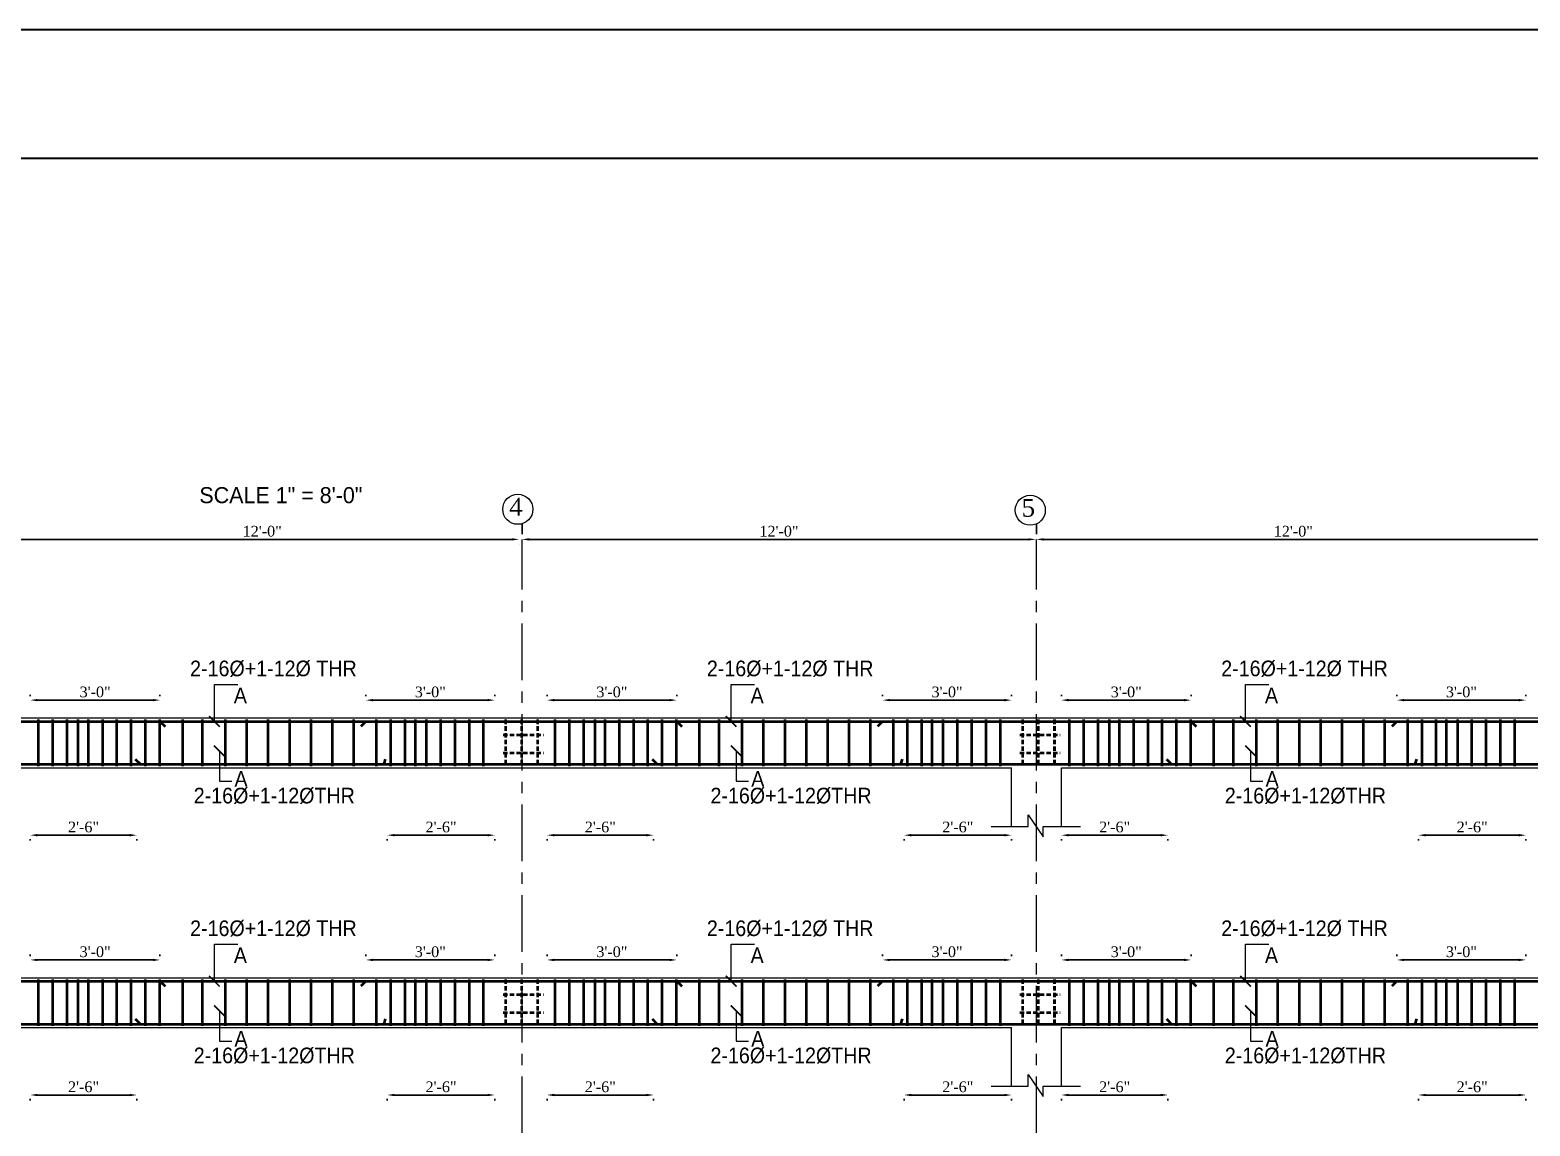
# Model space of a CAD drawing. Extents: x -2338379 to 930990, y -818978 to 106940.
# Drawn here: x 389705 to 390546, y -207783 to -207168 of the extents above; entities that cross this region are included whole.
import ezdxf

# ---------------------------------------------------------------- set-up
doc = ezdxf.new("R2010")
doc.units = 0
doc.header["$MEASUREMENT"] = 0
doc.header["$PDMODE"] = 34
doc.linetypes.add('CENTER', pattern=[50.8, 31.75, -6.35, 6.35, -6.35])
doc.linetypes.add('DASHED', pattern=[0.75, 0.5, -0.25])
doc.layers.get('0').update_dxf_attribs({"linetype": 'CONTINUOUS', "lineweight": 30})
doc.layers.get('DEFPOINTS').update_dxf_attribs({"linetype": 'CONTINUOUS'})
for name, color, linetype, lineweight in [('BARDIM', 7, 'CONTINUOUS', 15), ('Center', 11, 'CENTER', 15), ('Dimension', 35, 'CONTINUOUS', 9), ('rcc elevation', 253, 'CONTINUOUS', 18), ('rebar', 3, 'CONTINUOUS', 40), ('TEXT', 7, 'CONTINUOUS', 30)]:
    doc.layers.add(name, color=color, linetype=linetype, lineweight=lineweight)
doc.styles.add('ARIAL', font='arial.ttf', dxfattribs={"width": 0.9})
doc.styles.get("Standard").update_dxf_attribs({"font": 'times.ttf', "height": 6})
doc.styles.add('style1', font='arial.ttf')
doc.styles.add('STYLUSBT', font='stylu.ttf', dxfattribs={"height": 9})
doc.dimstyles.new('DIM1', dxfattribs={"dimscale": 0, "dimtxt": 7, "dimasz": 3, "dimexe": 3, "dimexo": 15, "dimgap": 2, "dimtad": 1, "dimdec": 0, "dimzin": 0, "dimdsep": 46, "dimlunit": 4, "dimtxsty": 'style1', "dimblk1": 'ARCHTICK', "dimblk2": 'ARCHTICK', "dimsah": 1, "dimcen": 0, "dimclrd": 6, "dimclre": 6, "dimclrt": 256, "dimadec": 0, "dimazin": 0, "dimtfac": 0.333333, "dimtdec": 0, "dimtofl": 0, "dimtmove": 2, "dimatfit": 3, "dimldrblk": 'ARCHTICK', "dimfxl": 1, "dimtolj": 1, "dimtzin": 0, "dimlwd": 13, "dimlwe": 13, "dimarcsym": 0})
doc.dimstyles.new('Standard$0', dxfattribs={"dimtxt": 6, "dimasz": 4, "dimexe": 3, "dimexo": 6, "dimgap": 3, "dimtad": 1, "dimdec": 1, "dimzin": 0, "dimdsep": 46, "dimlunit": 4, "dimtxsty": 'Standard', "dimcen": 0.09, "dimclrd": 6, "dimclre": 6, "dimclrt": 7, "dimadec": 0, "dimazin": 0, "dimtfac": 1, "dimtdec": 1, "dimtix": 1, "dimtofl": 0, "dimtmove": 1, "dimatfit": 3, "dimfxl": 1, "dimtolj": 1, "dimtzin": 0, "dimlwd": 18, "dimlwe": 18, "dimarcsym": 0})

# ---------------------------------------------------------------- blocks, each defined once
blk = doc.blocks.new('*D1088')
at = {"layer": 'DEFPOINTS', "color": 0, "lineweight": 30, "transparency": 16777216}
for p in [(389691.21, -207453.84), (389979.34, -207447.84), (389979.34, -207453.84)]:
    blk.add_point(p, dxfattribs=at)
at = {"layer": 'TEXT', "color": 6, "lineweight": -2, "transparency": 16777216}
for p, q in [((389691.21, -207444.84), (389691.21, -207450.84)), ((389695.21, -207453.84), (389975.34, -207453.84)), ((389979.34, -207456.84), (389979.34, -207456.84))]:
    blk.add_line(p, q, dxfattribs=at)
at = {"layer": 'TEXT', "color": 6, "lineweight": 30, "transparency": 16777216}
for points in [[(389695.21, -207453.17), (389695.21, -207454.5), (389691.21, -207453.84)], [(389975.34, -207453.17), (389975.34, -207454.5), (389979.34, -207453.84)]]:
    blk.add_solid(points, dxfattribs=at)
at = {"layer": 'TEXT', "color": 7, "transparency": 16777216, "insert": (389835.28, -207449.28), "char_height": 6, "attachment_point": 5}
blk.add_mtext('\\A1;12\'-0"', dxfattribs=at)
blk = doc.blocks.new('*D1089')
at = {"layer": 'DEFPOINTS', "color": 0, "lineweight": 30, "transparency": 16777216}
for p in [(389981.04, -207453.84), (390269.17, -207447.84), (390269.17, -207453.84)]:
    blk.add_point(p, dxfattribs=at)
at = {"layer": 'TEXT', "color": 6, "lineweight": -2, "transparency": 16777216}
for p, q in [((389981.04, -207444.84), (389981.04, -207450.84)), ((389985.04, -207453.84), (390265.17, -207453.84)), ((390269.17, -207456.84), (390269.17, -207456.84))]:
    blk.add_line(p, q, dxfattribs=at)
at = {"layer": 'TEXT', "color": 6, "lineweight": 30, "transparency": 16777216}
for points in [[(389985.04, -207453.17), (389985.04, -207454.5), (389981.04, -207453.84)], [(390265.17, -207453.17), (390265.17, -207454.5), (390269.17, -207453.84)]]:
    blk.add_solid(points, dxfattribs=at)
at = {"layer": 'TEXT', "color": 7, "transparency": 16777216, "insert": (390125.11, -207449.28), "char_height": 6, "attachment_point": 5}
blk.add_mtext('\\A1;12\'-0"', dxfattribs=at)
blk = doc.blocks.new('*D1090')
at = {"layer": 'DEFPOINTS', "color": 0, "lineweight": 30, "transparency": 16777216}
for p in [(390269.52, -207453.84), (390557.66, -207447.84), (390557.66, -207453.84)]:
    blk.add_point(p, dxfattribs=at)
at = {"layer": 'TEXT', "color": 6, "lineweight": -2, "transparency": 16777216}
for p, q in [((390269.52, -207444.84), (390269.52, -207450.84)), ((390273.52, -207453.84), (390553.66, -207453.84)), ((390557.66, -207456.84), (390557.66, -207456.84))]:
    blk.add_line(p, q, dxfattribs=at)
at = {"layer": 'TEXT', "color": 6, "lineweight": 30, "transparency": 16777216}
for points in [[(390273.52, -207453.17), (390273.52, -207454.5), (390269.52, -207453.84)], [(390553.66, -207453.17), (390553.66, -207454.5), (390557.66, -207453.84)]]:
    blk.add_solid(points, dxfattribs=at)
at = {"layer": 'TEXT', "color": 7, "transparency": 16777216, "insert": (390413.59, -207449.28), "char_height": 6, "attachment_point": 5}
blk.add_mtext('\\A1;12\'-0"', dxfattribs=at)
blk = doc.blocks.new('*D1194')
at = {"layer": 'DEFPOINTS', "color": 0, "lineweight": 30, "transparency": 16777216}
for p in [(389705.21, -207758.61), (389764.96, -207758.61), (389764.96, -207765.45)]:
    blk.add_point(p, dxfattribs=at)
at = {"layer": 'TEXT', "color": 6, "lineweight": -2, "transparency": 16777216}
for p, q in [((389709.21, -207765.45), (389760.96, -207765.45)), ((389705.21, -207767.61), (389705.21, -207768.45)), ((389764.96, -207767.61), (389764.96, -207768.45))]:
    blk.add_line(p, q, dxfattribs=at)
at = {"layer": 'TEXT', "color": 6, "lineweight": 30, "transparency": 16777216}
for points in [[(389709.21, -207764.79), (389709.21, -207766.12), (389705.21, -207765.45)], [(389760.96, -207764.79), (389760.96, -207766.12), (389764.96, -207765.45)]]:
    blk.add_solid(points, dxfattribs=at)
at = {"layer": 'TEXT', "color": 7, "transparency": 16777216, "insert": (389735.08, -207760.9), "char_height": 6, "attachment_point": 5}
blk.add_mtext('\\A1;2\'-6"', dxfattribs=at)
blk = doc.blocks.new('*D1195')
at = {"layer": 'DEFPOINTS', "color": 0, "lineweight": 30, "transparency": 16777216}
for p in [(389905.46, -207758.61), (389905.46, -207765.45), (389965.72, -207758.61)]:
    blk.add_point(p, dxfattribs=at)
at = {"layer": 'TEXT', "color": 6, "lineweight": -2, "transparency": 16777216}
for p, q in [((389961.72, -207765.45), (389909.46, -207765.45)), ((389905.46, -207767.61), (389905.46, -207768.45)), ((389965.72, -207767.61), (389965.72, -207768.45))]:
    blk.add_line(p, q, dxfattribs=at)
at = {"layer": 'TEXT', "color": 6, "lineweight": 30, "transparency": 16777216}
for points in [[(389909.46, -207764.79), (389909.46, -207766.12), (389905.46, -207765.45)], [(389961.72, -207764.79), (389961.72, -207766.12), (389965.72, -207765.45)]]:
    blk.add_solid(points, dxfattribs=at)
at = {"layer": 'TEXT', "color": 7, "transparency": 16777216, "insert": (389935.59, -207760.9), "char_height": 6, "attachment_point": 5}
blk.add_mtext('\\A1;2\'-6"', dxfattribs=at)
blk = doc.blocks.new('*D1196')
at = {"layer": 'DEFPOINTS', "color": 0, "lineweight": 30, "transparency": 16777216}
for p in [(389995.04, -207758.61), (390054.78, -207758.61), (390054.78, -207765.45)]:
    blk.add_point(p, dxfattribs=at)
at = {"layer": 'TEXT', "color": 6, "lineweight": -2, "transparency": 16777216}
for p, q in [((389999.04, -207765.45), (390050.78, -207765.45)), ((389995.04, -207767.61), (389995.04, -207768.45)), ((390054.78, -207767.61), (390054.78, -207768.45))]:
    blk.add_line(p, q, dxfattribs=at)
at = {"layer": 'TEXT', "color": 6, "lineweight": 30, "transparency": 16777216}
for points in [[(389999.04, -207764.79), (389999.04, -207766.12), (389995.04, -207765.45)], [(390050.78, -207764.79), (390050.78, -207766.12), (390054.78, -207765.45)]]:
    blk.add_solid(points, dxfattribs=at)
at = {"layer": 'TEXT', "color": 7, "transparency": 16777216, "insert": (390024.91, -207760.9), "char_height": 6, "attachment_point": 5}
blk.add_mtext('\\A1;2\'-6"', dxfattribs=at)
blk = doc.blocks.new('*D1197')
at = {"layer": 'DEFPOINTS', "color": 0, "lineweight": 30, "transparency": 16777216}
for p in [(390195.29, -207758.61), (390195.29, -207765.45), (390255.55, -207758.61)]:
    blk.add_point(p, dxfattribs=at)
at = {"layer": 'TEXT', "color": 6, "lineweight": -2, "transparency": 16777216}
for p, q in [((390251.55, -207765.45), (390199.29, -207765.45)), ((390195.29, -207767.61), (390195.29, -207768.45)), ((390255.55, -207767.61), (390255.55, -207768.45))]:
    blk.add_line(p, q, dxfattribs=at)
at = {"layer": 'TEXT', "color": 6, "lineweight": 30, "transparency": 16777216}
for points in [[(390199.29, -207764.79), (390199.29, -207766.12), (390195.29, -207765.45)], [(390251.55, -207764.79), (390251.55, -207766.12), (390255.55, -207765.45)]]:
    blk.add_solid(points, dxfattribs=at)
at = {"layer": 'TEXT', "color": 7, "transparency": 16777216, "insert": (390225.42, -207760.9), "char_height": 6, "attachment_point": 5}
blk.add_mtext('\\A1;2\'-6"', dxfattribs=at)
blk = doc.blocks.new('*D1198')
at = {"layer": 'DEFPOINTS', "color": 0, "lineweight": 30, "transparency": 16777216}
for p in [(390283.52, -207758.61), (390343.27, -207758.61), (390343.27, -207765.45)]:
    blk.add_point(p, dxfattribs=at)
at = {"layer": 'TEXT', "color": 6, "lineweight": -2, "transparency": 16777216}
for p, q in [((390287.52, -207765.45), (390339.27, -207765.45)), ((390283.52, -207767.61), (390283.52, -207768.45)), ((390343.27, -207767.61), (390343.27, -207768.45))]:
    blk.add_line(p, q, dxfattribs=at)
at = {"layer": 'TEXT', "color": 6, "lineweight": 30, "transparency": 16777216}
for points in [[(390287.52, -207764.79), (390287.52, -207766.12), (390283.52, -207765.45)], [(390339.27, -207764.79), (390339.27, -207766.12), (390343.27, -207765.45)]]:
    blk.add_solid(points, dxfattribs=at)
at = {"layer": 'TEXT', "color": 7, "transparency": 16777216, "insert": (390313.39, -207760.9), "char_height": 6, "attachment_point": 5}
blk.add_mtext('\\A1;2\'-6"', dxfattribs=at)
blk = doc.blocks.new('*D1199')
at = {"layer": 'DEFPOINTS', "color": 0, "lineweight": 30, "transparency": 16777216}
for p in [(390483.77, -207758.61), (390483.77, -207765.45), (390544.03, -207758.61)]:
    blk.add_point(p, dxfattribs=at)
at = {"layer": 'TEXT', "color": 6, "lineweight": -2, "transparency": 16777216}
for p, q in [((390540.03, -207765.45), (390487.77, -207765.45)), ((390483.77, -207767.61), (390483.77, -207768.45)), ((390544.03, -207767.61), (390544.03, -207768.45))]:
    blk.add_line(p, q, dxfattribs=at)
at = {"layer": 'TEXT', "color": 6, "lineweight": 30, "transparency": 16777216}
for points in [[(390487.77, -207764.79), (390487.77, -207766.12), (390483.77, -207765.45)], [(390540.03, -207764.79), (390540.03, -207766.12), (390544.03, -207765.45)]]:
    blk.add_solid(points, dxfattribs=at)
at = {"layer": 'TEXT', "color": 7, "transparency": 16777216, "insert": (390513.9, -207760.9), "char_height": 6, "attachment_point": 5}
blk.add_mtext('\\A1;2\'-6"', dxfattribs=at)
blk = doc.blocks.new('*D1206')
at = {"layer": 'DEFPOINTS', "color": 0, "lineweight": 30, "transparency": 16777216}
for p in [(389777.96, -207689.7), (389705.21, -207696.54), (389777.96, -207696.54)]:
    blk.add_point(p, dxfattribs=at)
at = {"layer": 'TEXT', "color": 6, "lineweight": -2, "transparency": 16777216}
for p, q in [((389705.21, -207687.54), (389705.21, -207686.7)), ((389709.21, -207689.7), (389773.96, -207689.7)), ((389777.96, -207687.54), (389777.96, -207686.7))]:
    blk.add_line(p, q, dxfattribs=at)
at = {"layer": 'TEXT', "color": 6, "lineweight": 30, "transparency": 16777216}
for points in [[(389709.21, -207689.03), (389709.21, -207690.36), (389705.21, -207689.7)], [(389773.96, -207689.03), (389773.96, -207690.36), (389777.96, -207689.7)]]:
    blk.add_solid(points, dxfattribs=at)
at = {"layer": 'TEXT', "color": 7, "transparency": 16777216, "insert": (389741.58, -207685.15), "char_height": 6, "attachment_point": 5}
blk.add_mtext('\\A1;3\'-0"', dxfattribs=at)
blk = doc.blocks.new('*D1207')
at = {"layer": 'DEFPOINTS', "color": 0, "lineweight": 30, "transparency": 16777216}
for p in [(389965.69, -207689.7), (389893.43, -207696.54), (389965.69, -207696.54)]:
    blk.add_point(p, dxfattribs=at)
at = {"layer": 'TEXT', "color": 6, "lineweight": -2, "transparency": 16777216}
for p, q in [((389893.43, -207687.54), (389893.43, -207686.7)), ((389897.43, -207689.7), (389961.69, -207689.7)), ((389965.69, -207687.54), (389965.69, -207686.7))]:
    blk.add_line(p, q, dxfattribs=at)
at = {"layer": 'TEXT', "color": 6, "lineweight": 30, "transparency": 16777216}
for points in [[(389897.43, -207689.03), (389897.43, -207690.36), (389893.43, -207689.7)], [(389961.69, -207689.03), (389961.69, -207690.36), (389965.69, -207689.7)]]:
    blk.add_solid(points, dxfattribs=at)
at = {"layer": 'TEXT', "color": 7, "transparency": 16777216, "insert": (389929.56, -207685.15), "char_height": 6, "attachment_point": 5}
blk.add_mtext('\\A1;3\'-0"', dxfattribs=at)
blk = doc.blocks.new('*D1208')
at = {"layer": 'DEFPOINTS', "color": 0, "lineweight": 30, "transparency": 16777216}
for p in [(390067.78, -207689.7), (389995.04, -207696.54), (390067.78, -207696.54)]:
    blk.add_point(p, dxfattribs=at)
at = {"layer": 'TEXT', "color": 6, "lineweight": -2, "transparency": 16777216}
for p, q in [((389995.04, -207687.54), (389995.04, -207686.7)), ((389999.04, -207689.7), (390063.78, -207689.7)), ((390067.78, -207687.54), (390067.78, -207686.7))]:
    blk.add_line(p, q, dxfattribs=at)
at = {"layer": 'TEXT', "color": 6, "lineweight": 30, "transparency": 16777216}
for points in [[(389999.04, -207689.03), (389999.04, -207690.36), (389995.04, -207689.7)], [(390063.78, -207689.03), (390063.78, -207690.36), (390067.78, -207689.7)]]:
    blk.add_solid(points, dxfattribs=at)
at = {"layer": 'TEXT', "color": 7, "transparency": 16777216, "insert": (390031.41, -207685.15), "char_height": 6, "attachment_point": 5}
blk.add_mtext('\\A1;3\'-0"', dxfattribs=at)
blk = doc.blocks.new('*D1209')
at = {"layer": 'DEFPOINTS', "color": 0, "lineweight": 30, "transparency": 16777216}
for p in [(390255.52, -207689.7), (390183.26, -207696.54), (390255.52, -207696.54)]:
    blk.add_point(p, dxfattribs=at)
at = {"layer": 'TEXT', "color": 6, "lineweight": -2, "transparency": 16777216}
for p, q in [((390183.26, -207687.54), (390183.26, -207686.7)), ((390187.26, -207689.7), (390251.52, -207689.7)), ((390255.52, -207687.54), (390255.52, -207686.7))]:
    blk.add_line(p, q, dxfattribs=at)
at = {"layer": 'TEXT', "color": 6, "lineweight": 30, "transparency": 16777216}
for points in [[(390187.26, -207689.03), (390187.26, -207690.36), (390183.26, -207689.7)], [(390251.52, -207689.03), (390251.52, -207690.36), (390255.52, -207689.7)]]:
    blk.add_solid(points, dxfattribs=at)
at = {"layer": 'TEXT', "color": 7, "transparency": 16777216, "insert": (390219.39, -207685.15), "char_height": 6, "attachment_point": 5}
blk.add_mtext('\\A1;3\'-0"', dxfattribs=at)
blk = doc.blocks.new('*D1210')
at = {"layer": 'DEFPOINTS', "color": 0, "lineweight": 30, "transparency": 16777216}
for p in [(390356.27, -207689.7), (390283.52, -207696.54), (390356.27, -207696.54)]:
    blk.add_point(p, dxfattribs=at)
at = {"layer": 'TEXT', "color": 6, "lineweight": -2, "transparency": 16777216}
for p, q in [((390283.52, -207687.54), (390283.52, -207686.7)), ((390287.52, -207689.7), (390352.27, -207689.7)), ((390356.27, -207687.54), (390356.27, -207686.7))]:
    blk.add_line(p, q, dxfattribs=at)
at = {"layer": 'TEXT', "color": 6, "lineweight": 30, "transparency": 16777216}
for points in [[(390287.52, -207689.03), (390287.52, -207690.36), (390283.52, -207689.7)], [(390352.27, -207689.03), (390352.27, -207690.36), (390356.27, -207689.7)]]:
    blk.add_solid(points, dxfattribs=at)
at = {"layer": 'TEXT', "color": 7, "transparency": 16777216, "insert": (390319.89, -207685.15), "char_height": 6, "attachment_point": 5}
blk.add_mtext('\\A1;3\'-0"', dxfattribs=at)
blk = doc.blocks.new('*D1211')
at = {"layer": 'DEFPOINTS', "color": 0, "lineweight": 30, "transparency": 16777216}
for p in [(390544, -207689.7), (390471.74, -207696.54), (390544, -207696.54)]:
    blk.add_point(p, dxfattribs=at)
at = {"layer": 'TEXT', "color": 6, "lineweight": -2, "transparency": 16777216}
for p, q in [((390471.74, -207687.54), (390471.74, -207686.7)), ((390475.74, -207689.7), (390540, -207689.7)), ((390544, -207687.54), (390544, -207686.7))]:
    blk.add_line(p, q, dxfattribs=at)
at = {"layer": 'TEXT', "color": 6, "lineweight": 30, "transparency": 16777216}
for points in [[(390475.74, -207689.03), (390475.74, -207690.36), (390471.74, -207689.7)], [(390540, -207689.03), (390540, -207690.36), (390544, -207689.7)]]:
    blk.add_solid(points, dxfattribs=at)
at = {"layer": 'TEXT', "color": 7, "transparency": 16777216, "insert": (390507.87, -207685.15), "char_height": 6, "attachment_point": 5}
blk.add_mtext('\\A1;3\'-0"', dxfattribs=at)
blk = doc.blocks.new('*D1219')
at = {"layer": 'DEFPOINTS', "color": 0, "lineweight": 30, "transparency": 16777216}
for p in [(389705.21, -207612.89), (389764.96, -207612.89), (389764.96, -207619.73)]:
    blk.add_point(p, dxfattribs=at)
at = {"layer": 'TEXT', "color": 6, "lineweight": -2, "transparency": 16777216}
for p, q in [((389705.21, -207621.89), (389705.21, -207622.73)), ((389709.21, -207619.73), (389760.96, -207619.73)), ((389764.96, -207621.89), (389764.96, -207622.73))]:
    blk.add_line(p, q, dxfattribs=at)
at = {"layer": 'TEXT', "color": 6, "lineweight": 30, "transparency": 16777216}
for points in [[(389709.21, -207619.07), (389709.21, -207620.4), (389705.21, -207619.73)], [(389760.96, -207619.07), (389760.96, -207620.4), (389764.96, -207619.73)]]:
    blk.add_solid(points, dxfattribs=at)
at = {"layer": 'TEXT', "color": 7, "transparency": 16777216, "insert": (389735.08, -207615.18), "char_height": 6, "attachment_point": 5}
blk.add_mtext('\\A1;2\'-6"', dxfattribs=at)
blk = doc.blocks.new('*D1220')
at = {"layer": 'DEFPOINTS', "color": 0, "lineweight": 30, "transparency": 16777216}
for p in [(389905.46, -207612.89), (389965.72, -207612.89), (389905.46, -207619.73)]:
    blk.add_point(p, dxfattribs=at)
at = {"layer": 'TEXT', "color": 6, "lineweight": -2, "transparency": 16777216}
for p, q in [((389905.46, -207621.89), (389905.46, -207622.73)), ((389961.72, -207619.73), (389909.46, -207619.73)), ((389965.72, -207621.89), (389965.72, -207622.73))]:
    blk.add_line(p, q, dxfattribs=at)
at = {"layer": 'TEXT', "color": 6, "lineweight": 30, "transparency": 16777216}
for points in [[(389909.46, -207619.07), (389909.46, -207620.4), (389905.46, -207619.73)], [(389961.72, -207619.07), (389961.72, -207620.4), (389965.72, -207619.73)]]:
    blk.add_solid(points, dxfattribs=at)
at = {"layer": 'TEXT', "color": 7, "transparency": 16777216, "insert": (389935.59, -207615.18), "char_height": 6, "attachment_point": 5}
blk.add_mtext('\\A1;2\'-6"', dxfattribs=at)
blk = doc.blocks.new('*D1221')
at = {"layer": 'DEFPOINTS', "color": 0, "lineweight": 30, "transparency": 16777216}
for p in [(389995.04, -207612.89), (390054.78, -207612.89), (390054.78, -207619.73)]:
    blk.add_point(p, dxfattribs=at)
at = {"layer": 'TEXT', "color": 6, "lineweight": -2, "transparency": 16777216}
for p, q in [((389995.04, -207621.89), (389995.04, -207622.73)), ((389999.04, -207619.73), (390050.78, -207619.73)), ((390054.78, -207621.89), (390054.78, -207622.73))]:
    blk.add_line(p, q, dxfattribs=at)
at = {"layer": 'TEXT', "color": 6, "lineweight": 30, "transparency": 16777216}
for points in [[(389999.04, -207619.07), (389999.04, -207620.4), (389995.04, -207619.73)], [(390050.78, -207619.07), (390050.78, -207620.4), (390054.78, -207619.73)]]:
    blk.add_solid(points, dxfattribs=at)
at = {"layer": 'TEXT', "color": 7, "transparency": 16777216, "insert": (390024.91, -207615.18), "char_height": 6, "attachment_point": 5}
blk.add_mtext('\\A1;2\'-6"', dxfattribs=at)
blk = doc.blocks.new('*D1222')
at = {"layer": 'DEFPOINTS', "color": 0, "lineweight": 30, "transparency": 16777216}
for p in [(390195.29, -207612.89), (390255.55, -207612.89), (390195.29, -207619.73)]:
    blk.add_point(p, dxfattribs=at)
at = {"layer": 'TEXT', "color": 6, "lineweight": -2, "transparency": 16777216}
for p, q in [((390195.29, -207621.89), (390195.29, -207622.73)), ((390251.55, -207619.73), (390199.29, -207619.73)), ((390255.55, -207621.89), (390255.55, -207622.73))]:
    blk.add_line(p, q, dxfattribs=at)
at = {"layer": 'TEXT', "color": 6, "lineweight": 30, "transparency": 16777216}
for points in [[(390199.29, -207619.07), (390199.29, -207620.4), (390195.29, -207619.73)], [(390251.55, -207619.07), (390251.55, -207620.4), (390255.55, -207619.73)]]:
    blk.add_solid(points, dxfattribs=at)
at = {"layer": 'TEXT', "color": 7, "transparency": 16777216, "insert": (390225.42, -207615.18), "char_height": 6, "attachment_point": 5}
blk.add_mtext('\\A1;2\'-6"', dxfattribs=at)
blk = doc.blocks.new('*D1223')
at = {"layer": 'DEFPOINTS', "color": 0, "lineweight": 30, "transparency": 16777216}
for p in [(390283.52, -207612.89), (390343.27, -207612.89), (390343.27, -207619.73)]:
    blk.add_point(p, dxfattribs=at)
at = {"layer": 'TEXT', "color": 6, "lineweight": -2, "transparency": 16777216}
for p, q in [((390283.52, -207621.89), (390283.52, -207622.73)), ((390287.52, -207619.73), (390339.27, -207619.73)), ((390343.27, -207621.89), (390343.27, -207622.73))]:
    blk.add_line(p, q, dxfattribs=at)
at = {"layer": 'TEXT', "color": 6, "lineweight": 30, "transparency": 16777216}
for points in [[(390287.52, -207619.07), (390287.52, -207620.4), (390283.52, -207619.73)], [(390339.27, -207619.07), (390339.27, -207620.4), (390343.27, -207619.73)]]:
    blk.add_solid(points, dxfattribs=at)
at = {"layer": 'TEXT', "color": 7, "transparency": 16777216, "insert": (390313.39, -207615.18), "char_height": 6, "attachment_point": 5}
blk.add_mtext('\\A1;2\'-6"', dxfattribs=at)
blk = doc.blocks.new('*D1224')
at = {"layer": 'DEFPOINTS', "color": 0, "lineweight": 30, "transparency": 16777216}
for p in [(390483.77, -207612.89), (390544.03, -207612.89), (390483.77, -207619.73)]:
    blk.add_point(p, dxfattribs=at)
at = {"layer": 'TEXT', "color": 6, "lineweight": -2, "transparency": 16777216}
for p, q in [((390483.77, -207621.89), (390483.77, -207622.73)), ((390540.03, -207619.73), (390487.77, -207619.73)), ((390544.03, -207621.89), (390544.03, -207622.73))]:
    blk.add_line(p, q, dxfattribs=at)
at = {"layer": 'TEXT', "color": 6, "lineweight": 30, "transparency": 16777216}
for points in [[(390487.77, -207619.07), (390487.77, -207620.4), (390483.77, -207619.73)], [(390540.03, -207619.07), (390540.03, -207620.4), (390544.03, -207619.73)]]:
    blk.add_solid(points, dxfattribs=at)
at = {"layer": 'TEXT', "color": 7, "transparency": 16777216, "insert": (390513.9, -207615.18), "char_height": 6, "attachment_point": 5}
blk.add_mtext('\\A1;2\'-6"', dxfattribs=at)
blk = doc.blocks.new('*D1231')
at = {"layer": 'DEFPOINTS', "color": 0, "lineweight": 30, "transparency": 16777216}
for p in [(389777.96, -207543.98), (389705.21, -207550.82), (389777.96, -207550.82)]:
    blk.add_point(p, dxfattribs=at)
at = {"layer": 'TEXT', "color": 6, "lineweight": -2, "transparency": 16777216}
for p, q in [((389705.21, -207541.82), (389705.21, -207540.98)), ((389709.21, -207543.98), (389773.96, -207543.98)), ((389777.96, -207541.82), (389777.96, -207540.98))]:
    blk.add_line(p, q, dxfattribs=at)
at = {"layer": 'TEXT', "color": 6, "lineweight": 30, "transparency": 16777216}
for points in [[(389709.21, -207543.31), (389709.21, -207544.65), (389705.21, -207543.98)], [(389773.96, -207543.31), (389773.96, -207544.65), (389777.96, -207543.98)]]:
    blk.add_solid(points, dxfattribs=at)
at = {"layer": 'TEXT', "color": 7, "transparency": 16777216, "insert": (389741.58, -207539.43), "char_height": 6, "attachment_point": 5}
blk.add_mtext('\\A1;3\'-0"', dxfattribs=at)
blk = doc.blocks.new('*D1232')
at = {"layer": 'DEFPOINTS', "color": 0, "lineweight": 30, "transparency": 16777216}
for p in [(389965.69, -207543.98), (389893.43, -207550.82), (389965.69, -207550.82)]:
    blk.add_point(p, dxfattribs=at)
at = {"layer": 'TEXT', "color": 6, "lineweight": -2, "transparency": 16777216}
for p, q in [((389893.43, -207541.82), (389893.43, -207540.98)), ((389897.43, -207543.98), (389961.69, -207543.98)), ((389965.69, -207541.82), (389965.69, -207540.98))]:
    blk.add_line(p, q, dxfattribs=at)
at = {"layer": 'TEXT', "color": 6, "lineweight": 30, "transparency": 16777216}
for points in [[(389897.43, -207543.31), (389897.43, -207544.65), (389893.43, -207543.98)], [(389961.69, -207543.31), (389961.69, -207544.65), (389965.69, -207543.98)]]:
    blk.add_solid(points, dxfattribs=at)
at = {"layer": 'TEXT', "color": 7, "transparency": 16777216, "insert": (389929.56, -207539.43), "char_height": 6, "attachment_point": 5}
blk.add_mtext('\\A1;3\'-0"', dxfattribs=at)
blk = doc.blocks.new('*D1233')
at = {"layer": 'DEFPOINTS', "color": 0, "lineweight": 30, "transparency": 16777216}
for p in [(390067.78, -207543.98), (389995.04, -207550.82), (390067.78, -207550.82)]:
    blk.add_point(p, dxfattribs=at)
at = {"layer": 'TEXT', "color": 6, "lineweight": -2, "transparency": 16777216}
for p, q in [((389995.04, -207541.82), (389995.04, -207540.98)), ((389999.04, -207543.98), (390063.78, -207543.98)), ((390067.78, -207541.82), (390067.78, -207540.98))]:
    blk.add_line(p, q, dxfattribs=at)
at = {"layer": 'TEXT', "color": 6, "lineweight": 30, "transparency": 16777216}
for points in [[(389999.04, -207543.31), (389999.04, -207544.65), (389995.04, -207543.98)], [(390063.78, -207543.31), (390063.78, -207544.65), (390067.78, -207543.98)]]:
    blk.add_solid(points, dxfattribs=at)
at = {"layer": 'TEXT', "color": 7, "transparency": 16777216, "insert": (390031.41, -207539.43), "char_height": 6, "attachment_point": 5}
blk.add_mtext('\\A1;3\'-0"', dxfattribs=at)
blk = doc.blocks.new('*D1234')
at = {"layer": 'DEFPOINTS', "color": 0, "lineweight": 30, "transparency": 16777216}
for p in [(390255.52, -207543.98), (390183.26, -207550.82), (390255.52, -207550.82)]:
    blk.add_point(p, dxfattribs=at)
at = {"layer": 'TEXT', "color": 6, "lineweight": -2, "transparency": 16777216}
for p, q in [((390183.26, -207541.82), (390183.26, -207540.98)), ((390187.26, -207543.98), (390251.52, -207543.98)), ((390255.52, -207541.82), (390255.52, -207540.98))]:
    blk.add_line(p, q, dxfattribs=at)
at = {"layer": 'TEXT', "color": 6, "lineweight": 30, "transparency": 16777216}
for points in [[(390187.26, -207543.31), (390187.26, -207544.65), (390183.26, -207543.98)], [(390251.52, -207543.31), (390251.52, -207544.65), (390255.52, -207543.98)]]:
    blk.add_solid(points, dxfattribs=at)
at = {"layer": 'TEXT', "color": 7, "transparency": 16777216, "insert": (390219.39, -207539.43), "char_height": 6, "attachment_point": 5}
blk.add_mtext('\\A1;3\'-0"', dxfattribs=at)
blk = doc.blocks.new('*D1235')
at = {"layer": 'DEFPOINTS', "color": 0, "lineweight": 30, "transparency": 16777216}
for p in [(390356.27, -207543.98), (390283.52, -207550.82), (390356.27, -207550.82)]:
    blk.add_point(p, dxfattribs=at)
at = {"layer": 'TEXT', "color": 6, "lineweight": -2, "transparency": 16777216}
for p, q in [((390283.52, -207541.82), (390283.52, -207540.98)), ((390287.52, -207543.98), (390352.27, -207543.98)), ((390356.27, -207541.82), (390356.27, -207540.98))]:
    blk.add_line(p, q, dxfattribs=at)
at = {"layer": 'TEXT', "color": 6, "lineweight": 30, "transparency": 16777216}
for points in [[(390287.52, -207543.31), (390287.52, -207544.65), (390283.52, -207543.98)], [(390352.27, -207543.31), (390352.27, -207544.65), (390356.27, -207543.98)]]:
    blk.add_solid(points, dxfattribs=at)
at = {"layer": 'TEXT', "color": 7, "transparency": 16777216, "insert": (390319.89, -207539.43), "char_height": 6, "attachment_point": 5}
blk.add_mtext('\\A1;3\'-0"', dxfattribs=at)
blk = doc.blocks.new('*D1236')
at = {"layer": 'DEFPOINTS', "color": 0, "lineweight": 30, "transparency": 16777216}
for p in [(390544, -207543.98), (390471.74, -207550.82), (390544, -207550.82)]:
    blk.add_point(p, dxfattribs=at)
at = {"layer": 'TEXT', "color": 6, "lineweight": -2, "transparency": 16777216}
for p, q in [((390471.74, -207541.82), (390471.74, -207540.98)), ((390475.74, -207543.98), (390540, -207543.98)), ((390544, -207541.82), (390544, -207540.98))]:
    blk.add_line(p, q, dxfattribs=at)
at = {"layer": 'TEXT', "color": 6, "lineweight": 30, "transparency": 16777216}
for points in [[(390475.74, -207543.31), (390475.74, -207544.65), (390471.74, -207543.98)], [(390540, -207543.31), (390540, -207544.65), (390544, -207543.98)]]:
    blk.add_solid(points, dxfattribs=at)
at = {"layer": 'TEXT', "color": 7, "transparency": 16777216, "insert": (390507.87, -207539.43), "char_height": 6, "attachment_point": 5}
blk.add_mtext('\\A1;3\'-0"', dxfattribs=at)

msp = doc.modelspace()

# ---------------------------------------------------------------- linework, layer by layer
at = {"color": 3}
for points in [[(392051.75, -209594.54), (392051.75, -207168.14), (388874.15, -207168.14), (388874.15, -209594.54)], [(391979.75, -209522.54), (391979.75, -207240.14), (388946.15, -207240.14), (388946.15, -209522.54)]]:
    msp.add_lwpolyline(points, close=True, dxfattribs=at)
at = {"layer": 'Center'}
for p, q in [((389981.04, -208345.54), (389981.04, -207453.84)), ((390269.52, -208345.54), (390269.52, -207453.84))]:
    msp.add_line(p, q, dxfattribs=at)
at = {"layer": 'Dimension'}
for points in [[(390244.11, -207614.81), (390264.9, -207614.81), (390264.9, -207608.25), (390273.29, -207620.64), (390273.29, -207614.81), (390294.26, -207614.81)], [(390244.11, -207760.52), (390264.9, -207760.52), (390264.9, -207753.97), (390273.29, -207766.35), (390273.29, -207760.52), (390294.26, -207760.52)]]:
    msp.add_lwpolyline(points, dxfattribs=at)
for centre in [(389978.63, -207436.94), (390266.05, -207437.48)]:
    msp.add_circle(centre, 8.45, dxfattribs=at)
at = {"layer": 'rcc elevation', "ltscale": 20}
for p, q in [((389677.56, -207553.93), (389965.69, -207553.93)), ((389965.69, -207553.93), (390283.52, -207553.93)), ((390283.52, -207553.93), (390544, -207553.93)), ((390544, -207553.93), (390854.97, -207553.93)), ((389677.56, -207581.93), (389965.69, -207581.93)), ((389965.69, -207581.93), (390255.52, -207581.93)), ((390255.52, -207614.81), (390255.52, -207581.93)), ((390283.52, -207614.81), (390283.52, -207581.93)), ((390283.52, -207614.81), (390283.52, -207581.93)), ((390283.52, -207581.93), (390544, -207581.93)), ((390283.52, -207614.81), (390283.52, -207581.93)), ((390283.52, -207614.81), (390283.52, -207581.93)), ((390544, -207581.93), (390854.97, -207581.93)), ((389677.56, -207699.65), (389965.69, -207699.65)), ((389965.69, -207699.65), (390283.52, -207699.65)), ((390283.52, -207699.65), (390544, -207699.65)), ((390544, -207699.65), (390854.97, -207699.65)), ((389677.56, -207727.65), (389965.69, -207727.65)), ((389965.69, -207727.65), (390255.52, -207727.65)), ((390255.52, -207760.52), (390255.52, -207727.65)), ((390283.52, -207760.52), (390283.52, -207727.65)), ((390283.52, -207760.52), (390283.52, -207727.65)), ((390283.52, -207727.65), (390544, -207727.65)), ((390283.52, -207760.52), (390283.52, -207727.65)), ((390283.52, -207760.52), (390283.52, -207727.65)), ((390544, -207727.65), (390854.97, -207727.65))]:
    msp.add_line(p, q, dxfattribs=at)
at = {"layer": 'rebar', "ltscale": 5}
for p, q in [((389709.62, -207554.93), (389709.62, -207580.93)), ((389717.62, -207554.93), (389717.62, -207580.93)), ((389725.62, -207554.93), (389725.62, -207580.93)), ((389731.95, -207554.93), (389731.95, -207580.93)), ((389737.62, -207554.93), (389737.62, -207580.93)), ((389745.62, -207554.93), (389745.62, -207580.93)), ((389753.62, -207554.93), (389753.62, -207580.93)), ((389761.62, -207554.93), (389761.62, -207580.93)), ((389769.62, -207554.93), (389769.62, -207580.93)), ((389777.62, -207554.93), (389777.62, -207580.93)), ((389790.5, -207554.93), (389790.5, -207580.93)), ((389801.62, -207554.93), (389801.62, -207580.93)), ((389814.5, -207554.93), (389814.5, -207580.93)), ((389826.5, -207554.93), (389826.5, -207580.93)), ((389838.5, -207554.93), (389838.5, -207580.93)), ((389850.5, -207554.93), (389850.5, -207580.93)), ((389862.5, -207554.93), (389862.5, -207580.93)), ((389874.5, -207554.93), (389874.5, -207580.93)), ((389886.5, -207554.93), (389886.5, -207580.93)), ((389899.29, -207554.93), (389899.29, -207580.93)), ((389907.29, -207554.93), (389907.29, -207580.93)), ((389915.29, -207554.93), (389915.29, -207580.93)), ((389921.01, -207554.93), (389921.01, -207580.93)), ((389927.29, -207554.93), (389927.29, -207580.93)), ((389935.29, -207554.93), (389935.29, -207580.93)), ((389943.29, -207554.93), (389943.29, -207580.93)), ((389951.29, -207554.93), (389951.29, -207580.93)), ((389959.29, -207554.93), (389959.29, -207580.93)), ((389999.45, -207554.93), (389999.45, -207580.93)), ((390007.45, -207554.93), (390007.45, -207580.93)), ((390015.45, -207554.93), (390015.45, -207580.93)), ((390021.78, -207554.93), (390021.78, -207580.93)), ((390027.45, -207554.93), (390027.45, -207580.93)), ((390035.45, -207554.93), (390035.45, -207580.93)), ((390043.45, -207554.93), (390043.45, -207580.93)), ((390051.45, -207554.93), (390051.45, -207580.93)), ((390059.45, -207554.93), (390059.45, -207580.93)), ((390067.45, -207554.93), (390067.45, -207580.93)), ((390080.33, -207554.93), (390080.33, -207580.93)), ((390091.45, -207554.93), (390091.45, -207580.93)), ((390104.33, -207554.93), (390104.33, -207580.93)), ((390116.33, -207554.93), (390116.33, -207580.93)), ((390128.33, -207554.93), (390128.33, -207580.93)), ((390140.33, -207554.93), (390140.33, -207580.93)), ((390152.33, -207554.93), (390152.33, -207580.93)), ((390164.33, -207554.93), (390164.33, -207580.93)), ((390176.33, -207554.93), (390176.33, -207580.93)), ((390189.11, -207554.93), (390189.11, -207580.93)), ((390197.11, -207554.93), (390197.11, -207580.93)), ((390205.11, -207554.93), (390205.11, -207580.93)), ((390210.84, -207554.93), (390210.84, -207580.93)), ((390217.11, -207554.93), (390217.11, -207580.93)), ((390225.11, -207554.93), (390225.11, -207580.93)), ((390233.11, -207554.93), (390233.11, -207580.93)), ((390241.11, -207554.93), (390241.11, -207580.93)), ((390249.11, -207554.93), (390249.11, -207580.93)), ((390287.93, -207554.93), (390287.93, -207580.93)), ((390295.93, -207554.93), (390295.93, -207580.93)), ((390303.93, -207554.93), (390303.93, -207580.93)), ((390310.26, -207554.93), (390310.26, -207580.93)), ((390315.93, -207554.93), (390315.93, -207580.93)), ((390323.93, -207554.93), (390323.93, -207580.93)), ((390331.93, -207554.93), (390331.93, -207580.93)), ((390339.93, -207554.93), (390339.93, -207580.93)), ((390347.93, -207554.93), (390347.93, -207580.93)), ((390355.93, -207554.93), (390355.93, -207580.93)), ((390368.81, -207554.93), (390368.81, -207580.93)), ((390379.93, -207554.93), (390379.93, -207580.93)), ((390392.81, -207554.93), (390392.81, -207580.93)), ((390404.81, -207554.93), (390404.81, -207580.93)), ((390416.81, -207554.93), (390416.81, -207580.93)), ((390428.81, -207554.93), (390428.81, -207580.93)), ((390440.81, -207554.93), (390440.81, -207580.93)), ((390452.81, -207554.93), (390452.81, -207580.93)), ((390464.81, -207554.93), (390464.81, -207580.93)), ((390477.6, -207554.93), (390477.6, -207580.93)), ((390485.6, -207554.93), (390485.6, -207580.93)), ((390493.6, -207554.93), (390493.6, -207580.93)), ((390499.32, -207554.93), (390499.32, -207580.93)), ((390505.6, -207554.93), (390505.6, -207580.93)), ((390513.6, -207554.93), (390513.6, -207580.93)), ((390521.6, -207554.93), (390521.6, -207580.93)), ((390529.6, -207554.93), (390529.6, -207580.93)), ((390537.6, -207554.93), (390537.6, -207580.93)), ((389709.62, -207700.65), (389709.62, -207726.65)), ((389717.62, -207700.65), (389717.62, -207726.65)), ((389725.62, -207700.65), (389725.62, -207726.65)), ((389731.95, -207700.65), (389731.95, -207726.65)), ((389737.62, -207700.65), (389737.62, -207726.65)), ((389745.62, -207700.65), (389745.62, -207726.65)), ((389753.62, -207700.65), (389753.62, -207726.65)), ((389761.62, -207700.65), (389761.62, -207726.65)), ((389769.62, -207700.65), (389769.62, -207726.65)), ((389777.62, -207700.65), (389777.62, -207726.65)), ((389790.5, -207700.65), (389790.5, -207726.65)), ((389801.62, -207700.65), (389801.62, -207726.65)), ((389814.5, -207700.65), (389814.5, -207726.65)), ((389826.5, -207700.65), (389826.5, -207726.65)), ((389838.5, -207700.65), (389838.5, -207726.65)), ((389850.5, -207700.65), (389850.5, -207726.65)), ((389862.5, -207700.65), (389862.5, -207726.65)), ((389874.5, -207700.65), (389874.5, -207726.65)), ((389886.5, -207700.65), (389886.5, -207726.65)), ((389899.29, -207700.65), (389899.29, -207726.65)), ((389907.29, -207700.65), (389907.29, -207726.65)), ((389915.29, -207700.65), (389915.29, -207726.65)), ((389921.01, -207700.65), (389921.01, -207726.65)), ((389927.29, -207700.65), (389927.29, -207726.65)), ((389935.29, -207700.65), (389935.29, -207726.65)), ((389943.29, -207700.65), (389943.29, -207726.65)), ((389951.29, -207700.65), (389951.29, -207726.65)), ((389959.29, -207700.65), (389959.29, -207726.65)), ((389999.45, -207700.65), (389999.45, -207726.65)), ((390007.45, -207700.65), (390007.45, -207726.65)), ((390015.45, -207700.65), (390015.45, -207726.65)), ((390021.78, -207700.65), (390021.78, -207726.65)), ((390027.45, -207700.65), (390027.45, -207726.65)), ((390035.45, -207700.65), (390035.45, -207726.65)), ((390043.45, -207700.65), (390043.45, -207726.65)), ((390051.45, -207700.65), (390051.45, -207726.65)), ((390059.45, -207700.65), (390059.45, -207726.65)), ((390067.45, -207700.65), (390067.45, -207726.65)), ((390080.33, -207700.65), (390080.33, -207726.65)), ((390091.45, -207700.65), (390091.45, -207726.65)), ((390104.33, -207700.65), (390104.33, -207726.65)), ((390116.33, -207700.65), (390116.33, -207726.65)), ((390128.33, -207700.65), (390128.33, -207726.65)), ((390140.33, -207700.65), (390140.33, -207726.65)), ((390152.33, -207700.65), (390152.33, -207726.65)), ((390164.33, -207700.65), (390164.33, -207726.65)), ((390176.33, -207700.65), (390176.33, -207726.65)), ((390189.11, -207700.65), (390189.11, -207726.65)), ((390197.11, -207700.65), (390197.11, -207726.65)), ((390205.11, -207700.65), (390205.11, -207726.65)), ((390210.84, -207700.65), (390210.84, -207726.65)), ((390217.11, -207700.65), (390217.11, -207726.65)), ((390225.11, -207700.65), (390225.11, -207726.65)), ((390233.11, -207700.65), (390233.11, -207726.65)), ((390241.11, -207700.65), (390241.11, -207726.65)), ((390249.11, -207700.65), (390249.11, -207726.65)), ((390287.93, -207700.65), (390287.93, -207726.65)), ((390295.93, -207700.65), (390295.93, -207726.65)), ((390303.93, -207700.65), (390303.93, -207726.65)), ((390310.26, -207700.65), (390310.26, -207726.65)), ((390315.93, -207700.65), (390315.93, -207726.65)), ((390323.93, -207700.65), (390323.93, -207726.65)), ((390331.93, -207700.65), (390331.93, -207726.65)), ((390339.93, -207700.65), (390339.93, -207726.65)), ((390347.93, -207700.65), (390347.93, -207726.65)), ((390355.93, -207700.65), (390355.93, -207726.65)), ((390368.81, -207700.65), (390368.81, -207726.65)), ((390379.93, -207700.65), (390379.93, -207726.65)), ((390392.81, -207700.65), (390392.81, -207726.65)), ((390404.81, -207700.65), (390404.81, -207726.65)), ((390416.81, -207700.65), (390416.81, -207726.65)), ((390428.81, -207700.65), (390428.81, -207726.65)), ((390440.81, -207700.65), (390440.81, -207726.65)), ((390452.81, -207700.65), (390452.81, -207726.65)), ((390464.81, -207700.65), (390464.81, -207726.65)), ((390477.6, -207700.65), (390477.6, -207726.65)), ((390485.6, -207700.65), (390485.6, -207726.65)), ((390493.6, -207700.65), (390493.6, -207726.65)), ((390499.32, -207700.65), (390499.32, -207726.65)), ((390505.6, -207700.65), (390505.6, -207726.65)), ((390513.6, -207700.65), (390513.6, -207726.65)), ((390521.6, -207700.65), (390521.6, -207726.65)), ((390529.6, -207700.65), (390529.6, -207726.65)), ((390537.6, -207700.65), (390537.6, -207726.65))]:
    msp.add_line(p, q, dxfattribs=at)
at = {"layer": 'rebar', "linetype": 'DASHED', "ltscale": 5}
for p, q in [((389971.82, -207554.93), (389971.82, -207580.93)), ((389980.69, -207554.93), (389980.69, -207580.93)), ((389989.64, -207554.93), (389989.64, -207580.93)), ((389989.73, -207554.93), (389989.73, -207580.93)), ((390261.65, -207554.93), (390261.65, -207580.93)), ((390270.52, -207554.93), (390270.52, -207580.93)), ((390279.47, -207554.93), (390279.47, -207580.93)), ((390279.56, -207554.93), (390279.56, -207580.93)), ((389970.34, -207563.38), (389993.02, -207563.38)), ((390260.17, -207563.38), (390282.85, -207563.38)), ((389970.34, -207573.55), (389993.02, -207573.55)), ((390260.17, -207573.55), (390282.85, -207573.55)), ((389971.82, -207700.65), (389971.82, -207726.65)), ((389980.69, -207700.65), (389980.69, -207726.65)), ((389989.64, -207700.65), (389989.64, -207726.65)), ((389989.73, -207700.65), (389989.73, -207726.65)), ((390261.65, -207700.65), (390261.65, -207726.65)), ((390270.52, -207700.65), (390270.52, -207726.65)), ((390279.47, -207700.65), (390279.47, -207726.65)), ((390279.56, -207700.65), (390279.56, -207726.65)), ((389970.34, -207709.1), (389993.02, -207709.1)), ((390260.17, -207709.1), (390282.85, -207709.1)), ((389970.34, -207719.27), (389993.02, -207719.27)), ((390260.17, -207719.27), (390282.85, -207719.27))]:
    msp.add_line(p, q, dxfattribs=at)
at = {"layer": 'rebar', "ltscale": 20}
for p, q in [((389108.27, -207555.93), (390850.61, -207555.93)), ((389777.96, -207555.93), (389780.81, -207558.78)), ((389893.43, -207555.93), (389890.58, -207558.78)), ((390067.78, -207555.93), (390070.63, -207558.78)), ((390183.26, -207555.93), (390180.41, -207558.78)), ((390356.27, -207555.93), (390359.12, -207558.78)), ((390471.74, -207555.93), (390468.89, -207558.78)), ((389105.64, -207579.93), (390853.24, -207579.93)), ((389764.11, -207577.08), (389766.96, -207579.93)), ((389904.31, -207577.08), (389903.46, -207579.93)), ((390053.93, -207577.08), (390056.78, -207579.93)), ((390194.14, -207577.08), (390193.29, -207579.93)), ((390342.42, -207577.08), (390345.27, -207579.93)), ((390482.62, -207577.08), (390481.77, -207579.93)), ((389108.27, -207701.65), (390850.61, -207701.65)), ((389777.96, -207701.65), (389780.81, -207704.5)), ((389893.43, -207701.65), (389890.58, -207704.5)), ((390067.78, -207701.65), (390070.63, -207704.5)), ((390183.26, -207701.65), (390180.41, -207704.5)), ((390356.27, -207701.65), (390359.12, -207704.5)), ((390471.74, -207701.65), (390468.89, -207704.5)), ((389764.11, -207722.8), (389766.96, -207725.65)), ((389904.31, -207722.8), (389903.46, -207725.65)), ((390053.93, -207722.8), (390056.78, -207725.65)), ((390194.14, -207722.8), (390193.29, -207725.65)), ((390342.42, -207722.8), (390345.27, -207725.65)), ((390482.62, -207722.8), (390481.77, -207725.65)), ((389105.64, -207725.65), (390853.24, -207725.65))]:
    msp.add_line(p, q, dxfattribs=at)

# ---------------------------------------------------------------- texts
at = {"layer": 'TEXT', "style": 'ARIAL', "width": 0.9}
for s, height, p in [('2-16%%C+1-12%%C THR', 8.7687, (389794.85, -207530.59)), ('2-16%%C+1-12%%C THR', 8.7687, (390084.68, -207530.59)), ('2-16%%C+1-12%%C THR', 8.7687, (390373.16, -207530.59)), ('A', 8.77, (389819.37, -207545.74)), ('A', 8.77, (390109.2, -207545.74)), ('A', 8.77, (390397.68, -207545.74)), ('A', 8.77, (389819.72, -207592.56)), ('A', 8.77, (390109.55, -207592.56)), ('A', 8.77, (390398.03, -207592.56)), ('2-16%%C+1-12%%CTHR', 8.7687, (389796.88, -207601.91)), ('2-16%%C+1-12%%CTHR', 8.7687, (390086.71, -207601.91)), ('2-16%%C+1-12%%CTHR', 8.7687, (390375.19, -207601.91)), ('2-16%%C+1-12%%C THR', 8.7687, (389794.85, -207676.31)), ('2-16%%C+1-12%%C THR', 8.7687, (390084.68, -207676.31)), ('2-16%%C+1-12%%C THR', 8.7687, (390373.16, -207676.31)), ('A', 8.77, (389819.37, -207691.46)), ('A', 8.77, (390109.2, -207691.46)), ('A', 8.77, (390397.68, -207691.46)), ('A', 8.77, (389819.72, -207738.28)), ('A', 8.77, (390109.55, -207738.28)), ('A', 8.77, (390398.03, -207738.28)), ('2-16%%C+1-12%%CTHR', 8.7687, (389796.88, -207747.63)), ('2-16%%C+1-12%%CTHR', 8.7687, (390086.71, -207747.63)), ('2-16%%C+1-12%%CTHR', 8.7687, (390375.19, -207747.63))]:
    msp.add_text(s, height=height, dxfattribs=at).set_placement(p)
at = {"layer": 'TEXT', "ltscale": 20, "insert": (389800.04, -207424.52), "char_height": 9, "width": 245.5296, "attachment_point": 1, "style": 'STYLUSBT'}
msp.add_mtext('SCALE 1" = 8\'-0"', dxfattribs=at)
at = {"layer": 'TEXT', "linetype": 'ByBlock', "char_height": 10, "width": 1452.7835, "attachment_point": 1, "line_spacing_factor": 2}
for s, insert in [('4', (389973.8, -207430.56)), ('5', (390261.22, -207431.11))]:
    msp.add_mtext(s, dxfattribs=dict(at, insert=insert))

# ---------------------------------------------------------------- dimensions: what is measured, and where the dimension line sits
at = {"layer": 'TEXT'}
for base, p1, p2, picture, middle in [((389979.34, -207453.84), (389691.21, -207453.84), (389979.34, -207447.84), '*D1088', (389835.28, -207449.28)), ((390269.17, -207453.84), (389981.04, -207453.84), (390269.17, -207447.84), '*D1089', (390125.11, -207449.28)), ((390557.66, -207453.84), (390269.52, -207453.84), (390557.66, -207447.84), '*D1090', (390413.59, -207449.28))]:
    dim = msp.add_linear_dim(base=base, p1=p1, p2=p2, dimstyle='Standard$0', override={"dimscale": 0.5, "dimtxt": 18, "dimasz": 8, "dimexe": 6, "dimexo": 18, "dimdec": 0, "dimlfac": 0.5, "dimzin": 11, "dimcen": 2.5, "dimdle": 6, "dimtdec": 0, "dimtofl": 1, "dimlwd": 65534, "dimlwe": 65534}, dxfattribs=at)
    dim.commit()
    dim.dimension.update_dxf_attribs({"geometry": picture, "text_midpoint": middle})
for p1, p2, distance, picture, middle in [((389705.21, -207550.82), (389777.96, -207550.82), 6.84, '*D1231', (389741.58, -207539.43)), ((389893.43, -207550.82), (389965.69, -207550.82), 6.84, '*D1232', (389929.56, -207539.43)), ((389995.04, -207550.82), (390067.78, -207550.82), 6.84, '*D1233', (390031.41, -207539.43)), ((390183.26, -207550.82), (390255.52, -207550.82), 6.84, '*D1234', (390219.39, -207539.43)), ((390283.52, -207550.82), (390356.27, -207550.82), 6.84, '*D1235', (390319.89, -207539.43)), ((390471.74, -207550.82), (390544, -207550.82), 6.84, '*D1236', (390507.87, -207539.43)), ((389705.21, -207612.89), (389764.96, -207612.89), -6.84, '*D1219', (389735.08, -207615.18)), ((389965.72, -207612.89), (389905.46, -207612.89), 6.84, '*D1220', (389935.59, -207615.18)), ((389995.04, -207612.89), (390054.78, -207612.89), -6.84, '*D1221', (390024.91, -207615.18)), ((390255.55, -207612.89), (390195.29, -207612.89), 6.84, '*D1222', (390225.42, -207615.18)), ((390283.52, -207612.89), (390343.27, -207612.89), -6.84, '*D1223', (390313.39, -207615.18)), ((390544.03, -207612.89), (390483.77, -207612.89), 6.84, '*D1224', (390513.9, -207615.18)), ((389705.21, -207696.54), (389777.96, -207696.54), 6.84, '*D1206', (389741.58, -207685.15)), ((389893.43, -207696.54), (389965.69, -207696.54), 6.84, '*D1207', (389929.56, -207685.15)), ((389995.04, -207696.54), (390067.78, -207696.54), 6.84, '*D1208', (390031.41, -207685.15)), ((390183.26, -207696.54), (390255.52, -207696.54), 6.84, '*D1209', (390219.39, -207685.15)), ((390283.52, -207696.54), (390356.27, -207696.54), 6.84, '*D1210', (390319.89, -207685.15)), ((390471.74, -207696.54), (390544, -207696.54), 6.84, '*D1211', (390507.87, -207685.15)), ((389705.21, -207758.61), (389764.96, -207758.61), -6.84, '*D1194', (389735.08, -207760.9)), ((389965.72, -207758.61), (389905.46, -207758.61), 6.84, '*D1195', (389935.59, -207760.9)), ((389995.04, -207758.61), (390054.78, -207758.61), -6.84, '*D1196', (390024.91, -207760.9)), ((390255.55, -207758.61), (390195.29, -207758.61), 6.84, '*D1197', (390225.42, -207760.9)), ((390283.52, -207758.61), (390343.27, -207758.61), -6.84, '*D1198', (390313.39, -207760.9)), ((390544.03, -207758.61), (390483.77, -207758.61), 6.84, '*D1199', (390513.9, -207760.9))]:
    dim = msp.add_aligned_dim(p1=p1, p2=p2, distance=distance, dimstyle='Standard$0', override={"dimscale": 0.5, "dimtxt": 18, "dimasz": 8, "dimexe": 6, "dimexo": 18, "dimdec": 0, "dimlfac": 0.5, "dimzin": 11, "dimcen": 2.5, "dimdle": 6, "dimtdec": 0, "dimtofl": 1, "dimlwd": 65534, "dimlwe": 65534}, dxfattribs=at)
    dim.commit()
    dim.dimension.update_dxf_attribs({"geometry": picture, "text_midpoint": middle})

# ---------------------------------------------------------------- leaders
at = {"layer": 'BARDIM', "color": 1}
for points in [[(389808.46, -207555.91), (389808.46, -207535.21), (389821.63, -207535.21)], [(390098.29, -207555.91), (390098.29, -207535.21), (390111.46, -207535.21)], [(390386.77, -207555.91), (390386.77, -207535.21), (390399.95, -207535.21)], [(389811.26, -207572.47), (389811.26, -207589.51), (389818.27, -207589.51)], [(390101.09, -207572.47), (390101.09, -207589.51), (390108.1, -207589.51)], [(390389.57, -207572.47), (390389.57, -207589.51), (390396.58, -207589.51)], [(389808.46, -207701.63), (389808.46, -207680.93), (389821.63, -207680.93)], [(390098.29, -207701.63), (390098.29, -207680.93), (390111.46, -207680.93)], [(390386.77, -207701.63), (390386.77, -207680.93), (390399.95, -207680.93)], [(389811.26, -207718.19), (389811.26, -207735.23), (389818.27, -207735.23)], [(390101.09, -207718.19), (390101.09, -207735.23), (390108.1, -207735.23)], [(390389.57, -207718.19), (390389.57, -207735.23), (390396.58, -207735.23)]]:
    msp.add_leader(points, dimstyle='DIM1', override={"dimscale": 1, "dimasz": 6}, dxfattribs=at)

doc.saveas('drawing.dxf')
